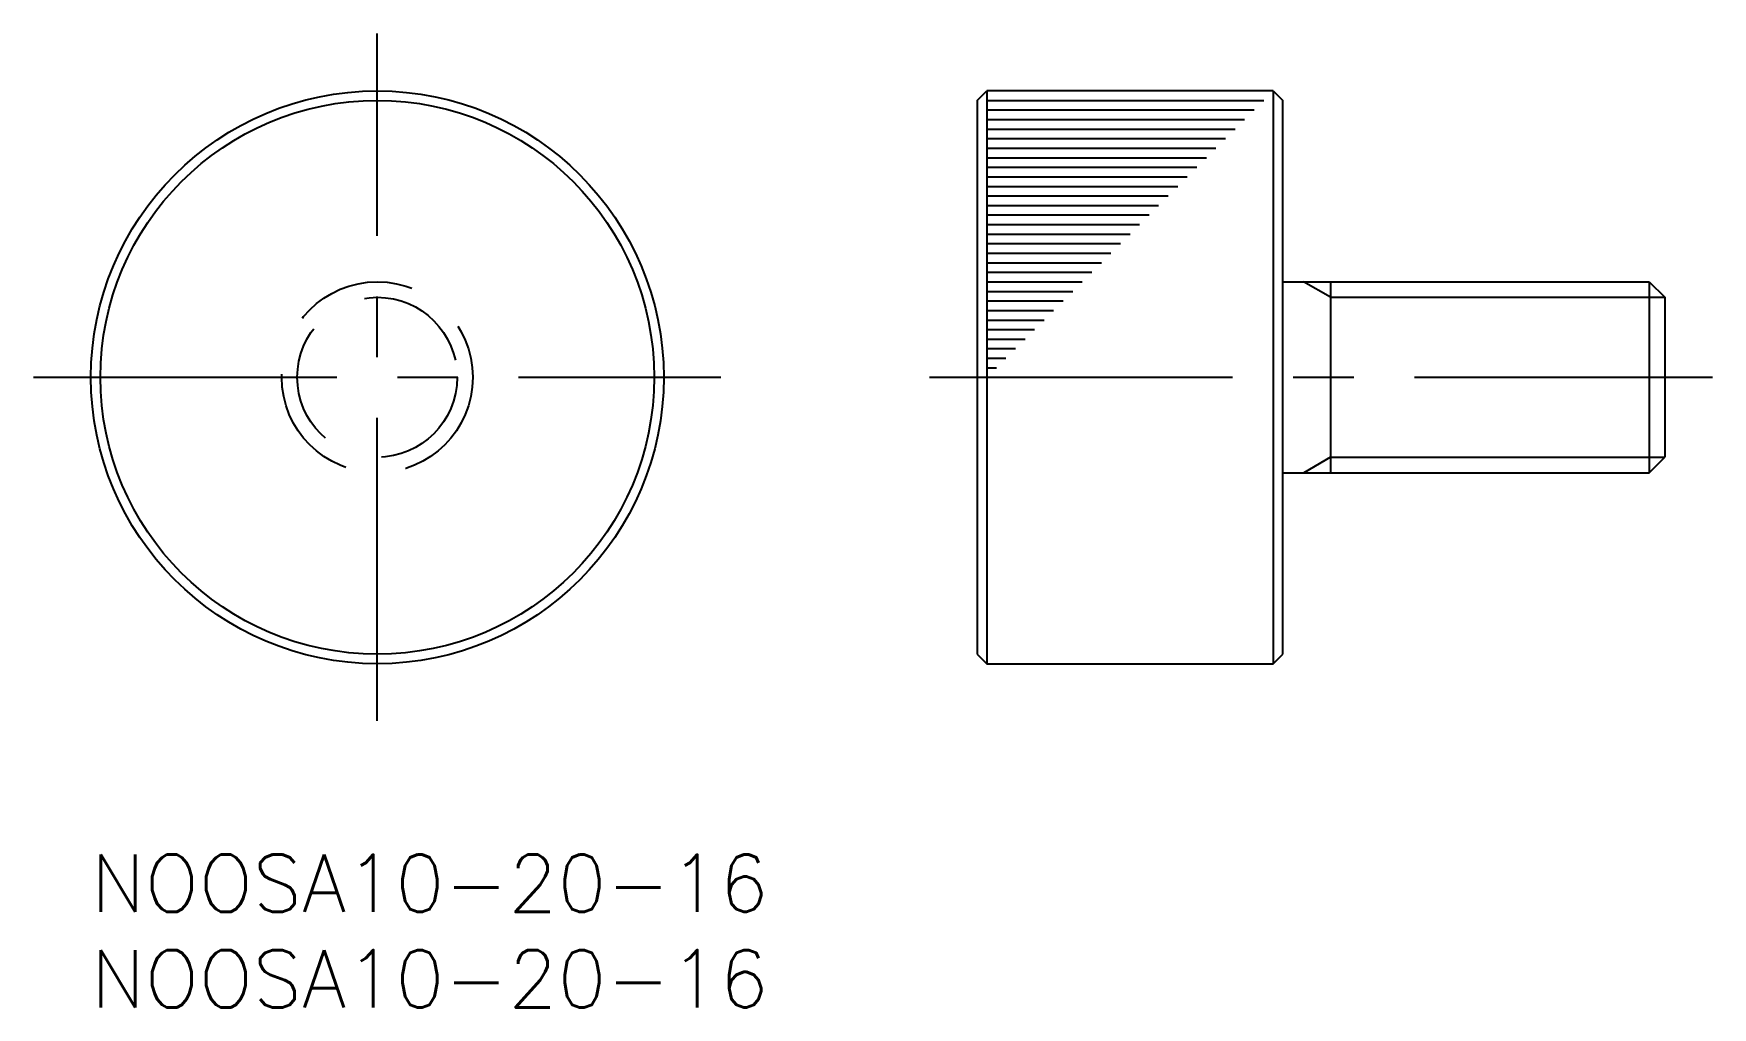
# Model space of a CAD drawing. Extents: x -3 to 84.9, y -8 to 43.
import ezdxf

# ---------------------------------------------------------------- set-up
doc = ezdxf.new("R2010")
doc.units = 0
doc.header["$LTSCALE"] = 0.5
doc.linetypes.add('CENTER', pattern=[50.8, 31.75, -6.35, 6.35, -6.35])
doc.linetypes.add('DASHED', pattern=[19.05, 12.7, -6.35])
for name, color, linetype in [('MSM_CENTER', 1, 'CENTER'), ('MSM_CONTINUOUS', 7, 'CONTINUOUS'), ('MSM_DASHED', 4, 'DASHED'), ('MSM_NARROW', 5, 'CONTINUOUS'), ('MSM_PART_NUMBER', 7, 'CONTINUOUS')]:
    doc.layers.add(name, color=color, linetype=linetype)
doc.styles.get("Standard").update_dxf_attribs({"font": 'txt.shx', "height": 3, "bigfont": 'bigfont.shx'})

# ---------------------------------------------------------------- blocks, each defined once
blk = doc.blocks.new('*U2')
at = {"layer": 'MSM_PART_NUMBER'}
blk.add_text('NOOSA10-20-16', height=3, dxfattribs=at).set_placement((0, -3))
blk = doc.blocks.new('*U3')
at = {"layer": 'MSM_PART_NUMBER'}
blk.add_text('NOOSA10-20-16', height=3, dxfattribs=at).set_placement((0, -8))

msp = doc.modelspace()

# ---------------------------------------------------------------- linework, layer by layer
at = {"layer": 'MSM_CENTER'}
for p, q in [((15, 7), (15, 43)), ((-3, 25), (33, 25)), ((43.921, 25), (84.921, 25))]:
    msp.add_line(p, q, dxfattribs=at)
at = {"layer": 'MSM_CONTINUOUS'}
for p, q in [((46.421, 39.5), (46.921, 40)), ((46.921, 40), (46.921, 10)), ((61.921, 40), (46.921, 40)), ((61.921, 40), (61.921, 10)), ((61.921, 40), (62.421, 39.5)), ((46.421, 39.5), (46.421, 10.5)), ((62.421, 10.5), (62.421, 39.5)), ((62.421, 30), (81.609, 30)), ((64.921, 30), (64.921, 20)), ((81.605, 30), (81.605, 20)), ((81.609, 30), (82.421, 29.188)), ((82.421, 29.188), (82.421, 20.812)), ((81.609, 20), (82.421, 20.812)), ((62.421, 20), (81.609, 20)), ((46.421, 10.5), (46.921, 10)), ((46.921, 10), (61.921, 10)), ((61.921, 10), (62.421, 10.5))]:
    msp.add_line(p, q, dxfattribs=at)
for radius in [15, 14.5]:
    msp.add_circle((15, 25), radius, dxfattribs=at)
at = {"layer": 'MSM_DASHED'}
for radius in [5, 4.188]:
    msp.add_circle((15, 25), radius, dxfattribs=at)
at = {"layer": 'MSM_NARROW'}
for p, q in [((46.921, 39.5), (61.421, 39.5)), ((46.921, 39), (60.921, 39)), ((46.921, 38.5), (60.421, 38.5)), ((46.921, 38), (59.921, 38)), ((46.921, 37.5), (59.421, 37.5)), ((46.921, 37), (58.921, 37)), ((46.921, 36.5), (58.421, 36.5)), ((46.921, 36), (57.921, 36)), ((46.921, 35.5), (57.421, 35.5)), ((46.921, 35), (56.921, 35)), ((46.921, 34.5), (56.421, 34.5)), ((46.921, 34), (55.921, 34)), ((46.921, 33.5), (55.421, 33.5)), ((46.921, 33), (54.921, 33)), ((46.921, 32.5), (54.421, 32.5)), ((46.921, 32), (53.921, 32)), ((46.921, 31.5), (53.421, 31.5)), ((46.921, 31), (52.921, 31)), ((46.921, 30.5), (52.421, 30.5)), ((46.921, 30), (51.921, 30)), ((64.921, 29.188), (63.514, 30)), ((46.921, 29.5), (51.421, 29.5)), ((64.921, 29.188), (82.421, 29.188)), ((46.921, 29), (50.921, 29)), ((46.921, 28.5), (50.421, 28.5)), ((46.921, 28), (49.921, 28)), ((46.921, 27.5), (49.421, 27.5)), ((46.921, 27), (48.921, 27)), ((46.921, 26.5), (48.421, 26.5)), ((46.921, 26), (47.921, 26)), ((46.921, 25.5), (47.421, 25.5)), ((64.921, 20.812), (63.515, 20)), ((64.921, 20.812), (82.421, 20.812))]:
    msp.add_line(p, q, dxfattribs=at)

# ---------------------------------------------------------------- block references
at = {"layer": 'MSM_CONTINUOUS'}
for name in ['*U2', '*U3']:
    msp.add_blockref(name, (0, 0), dxfattribs=at)

doc.saveas('drawing.dxf')
